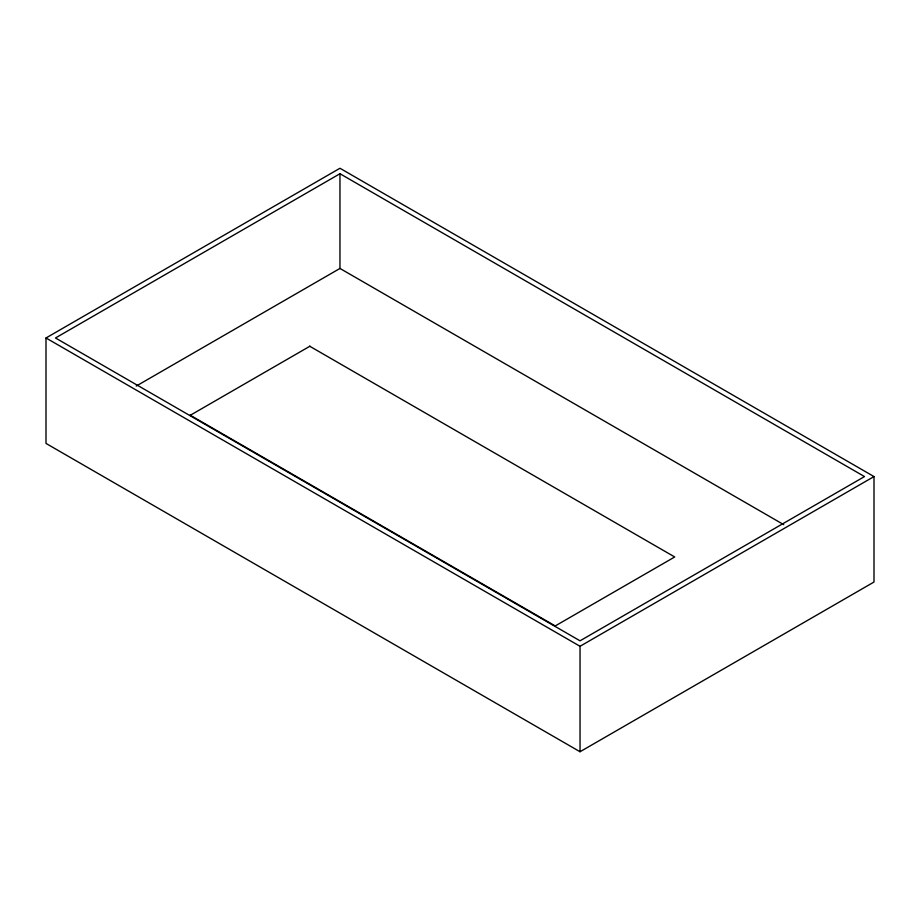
<?xml version="1.0" encoding="UTF-8"?>
<svg xmlns="http://www.w3.org/2000/svg" width="920" height="920" viewBox="0 0 920 920"><rect width="100%" height="100%" fill="white"/><g stroke="black" fill="none" stroke-linecap="round" stroke-linejoin="round"><path stroke-width="1.38" d="M46 337.973L339.963 168.256L874 476.572L874 582.026L580.037 751.744L46 443.428L46 337.973L580.037 646.288L874 476.572M339.963 173.73L55.487 337.973L580.037 640.814L864.512 476.572L339.963 173.73L339.963 268.445L783.725 524.641M136.229 386.066L339.963 268.445M190.072 415.403L309.971 346.184M309.626 346.184L674.705 556.968L555.231 625.945L190.141 415.173M580.037 646.288L580.037 751.744"/></g></svg>
